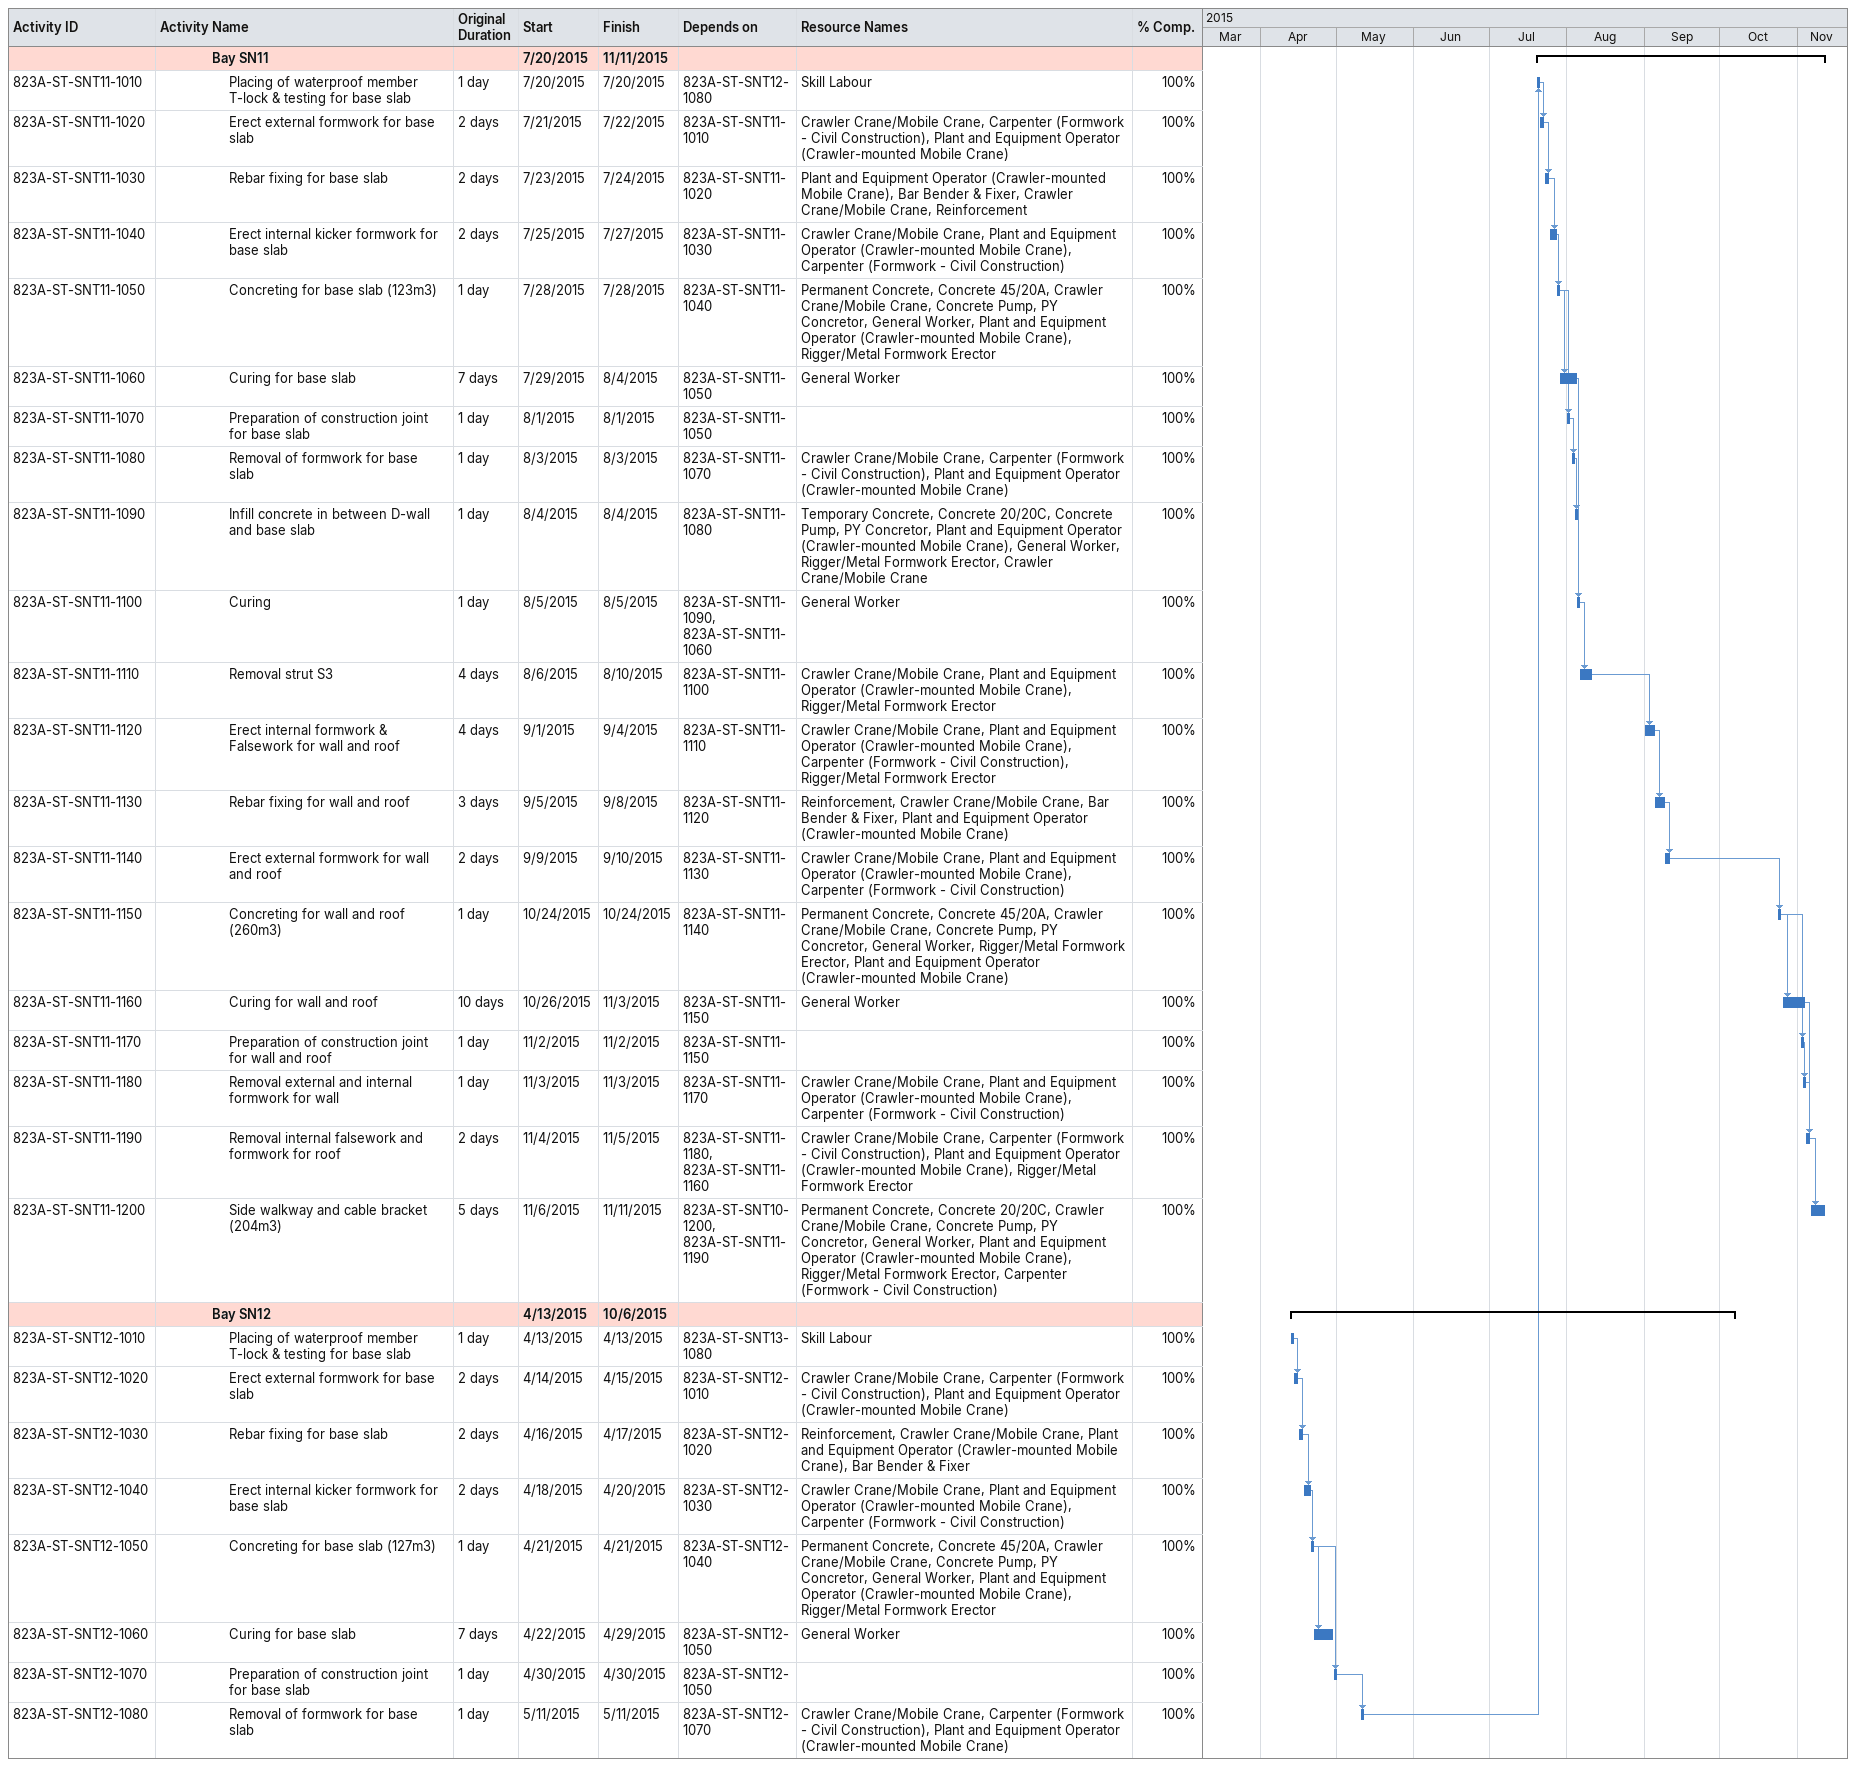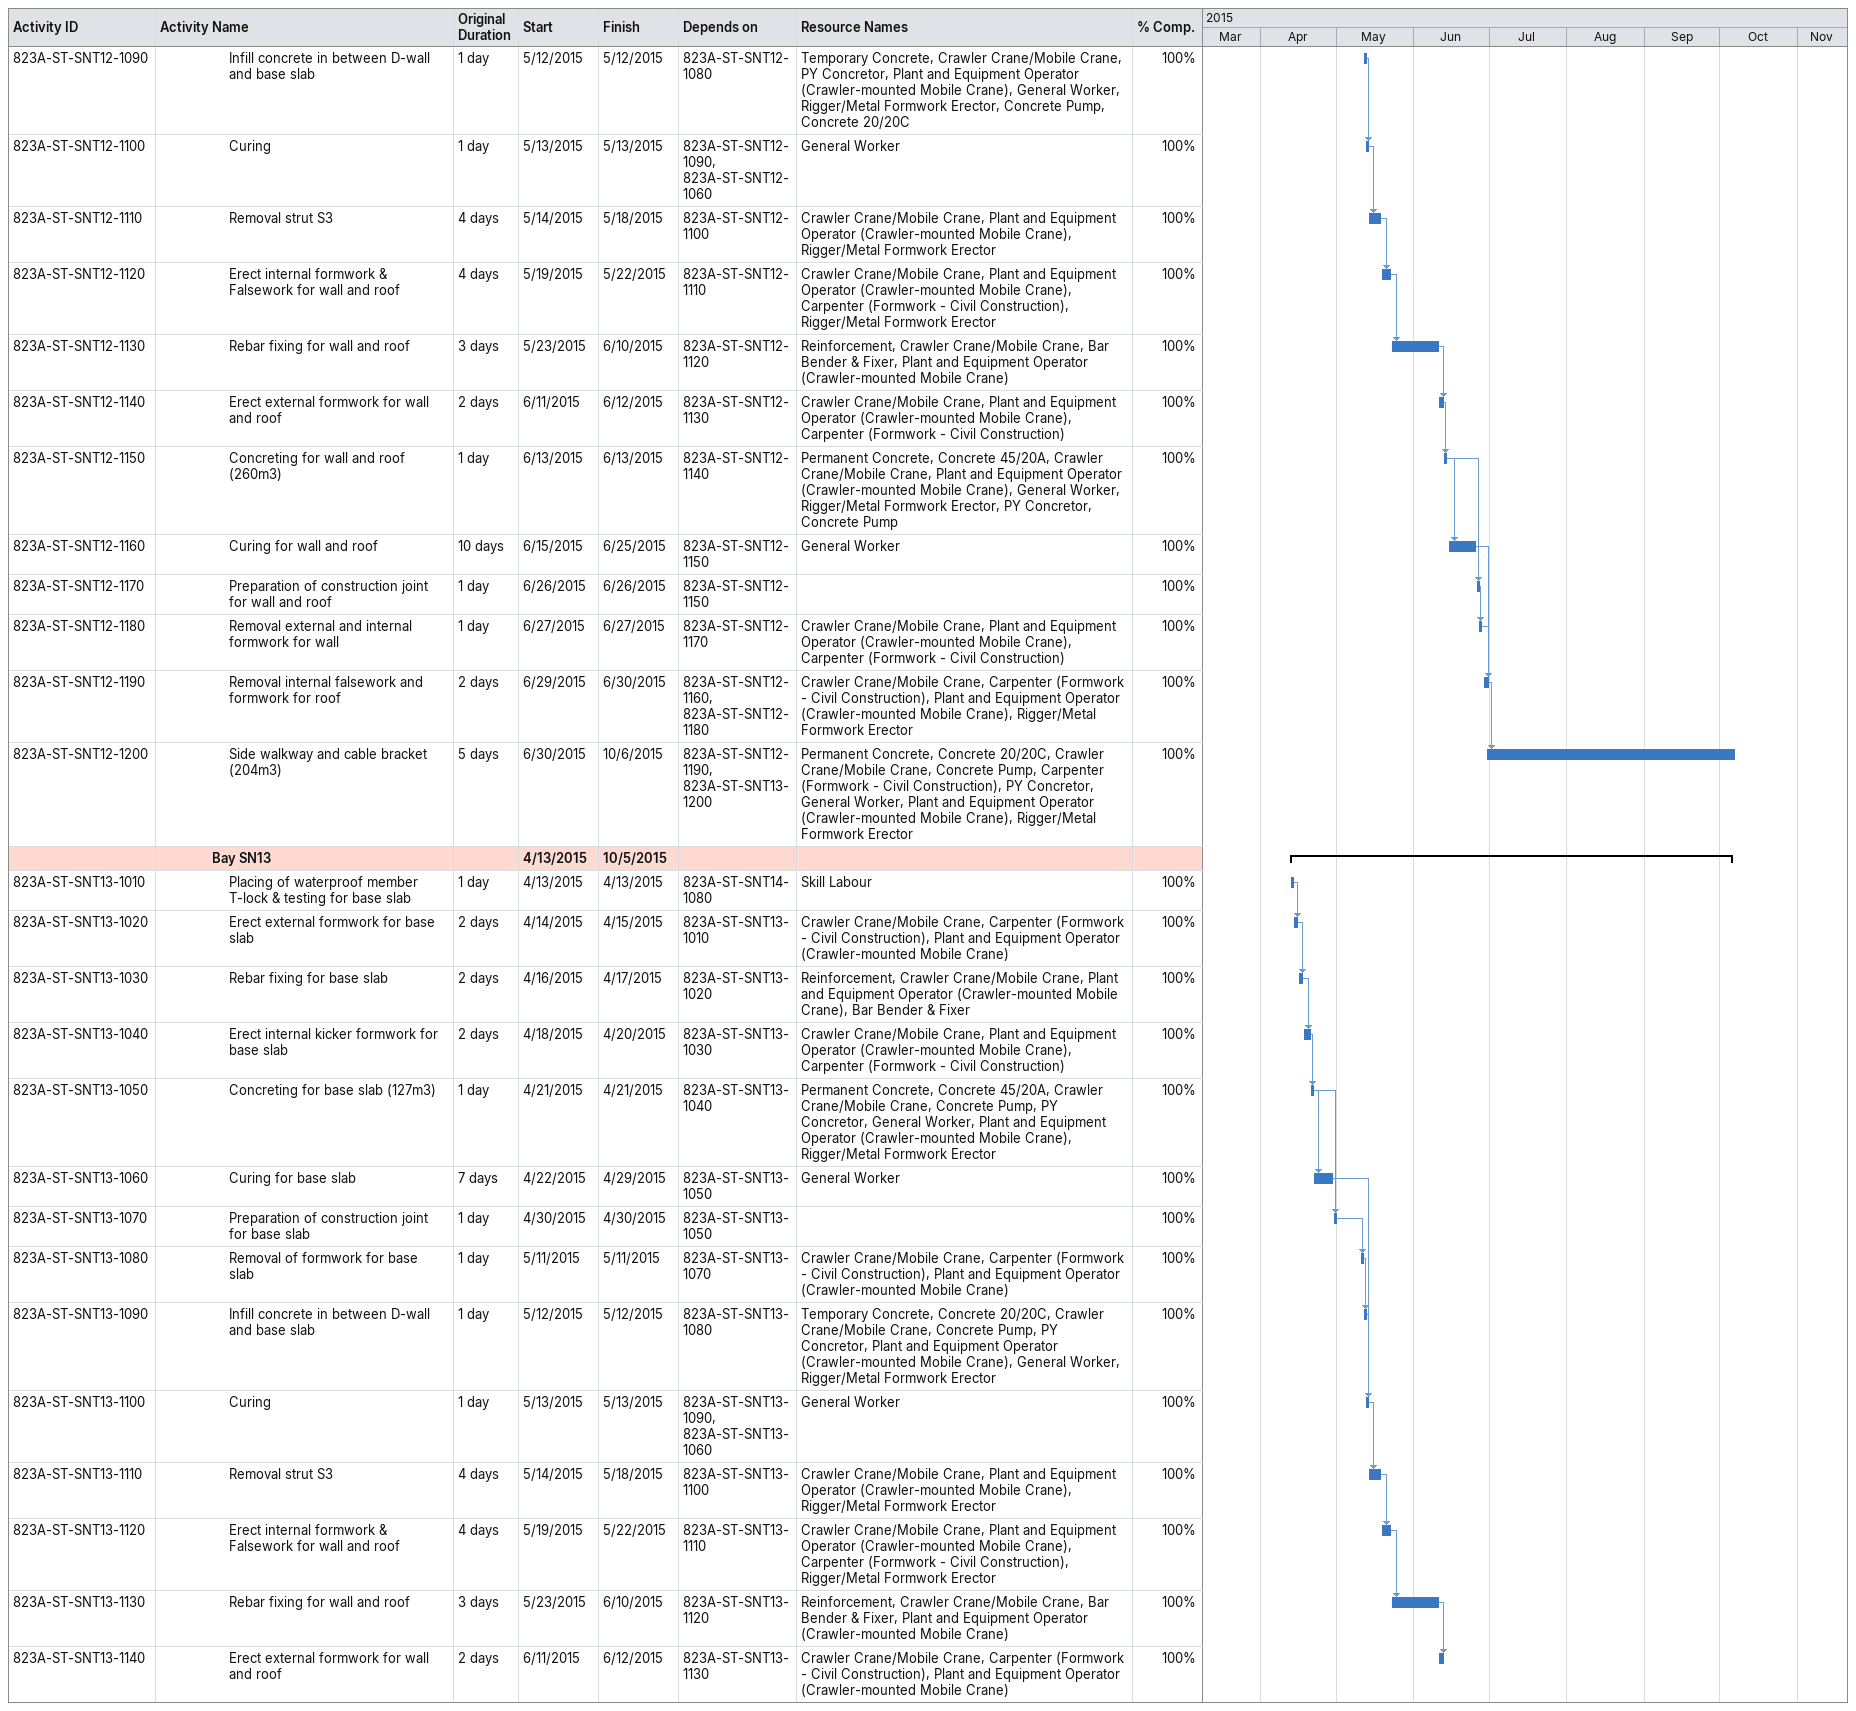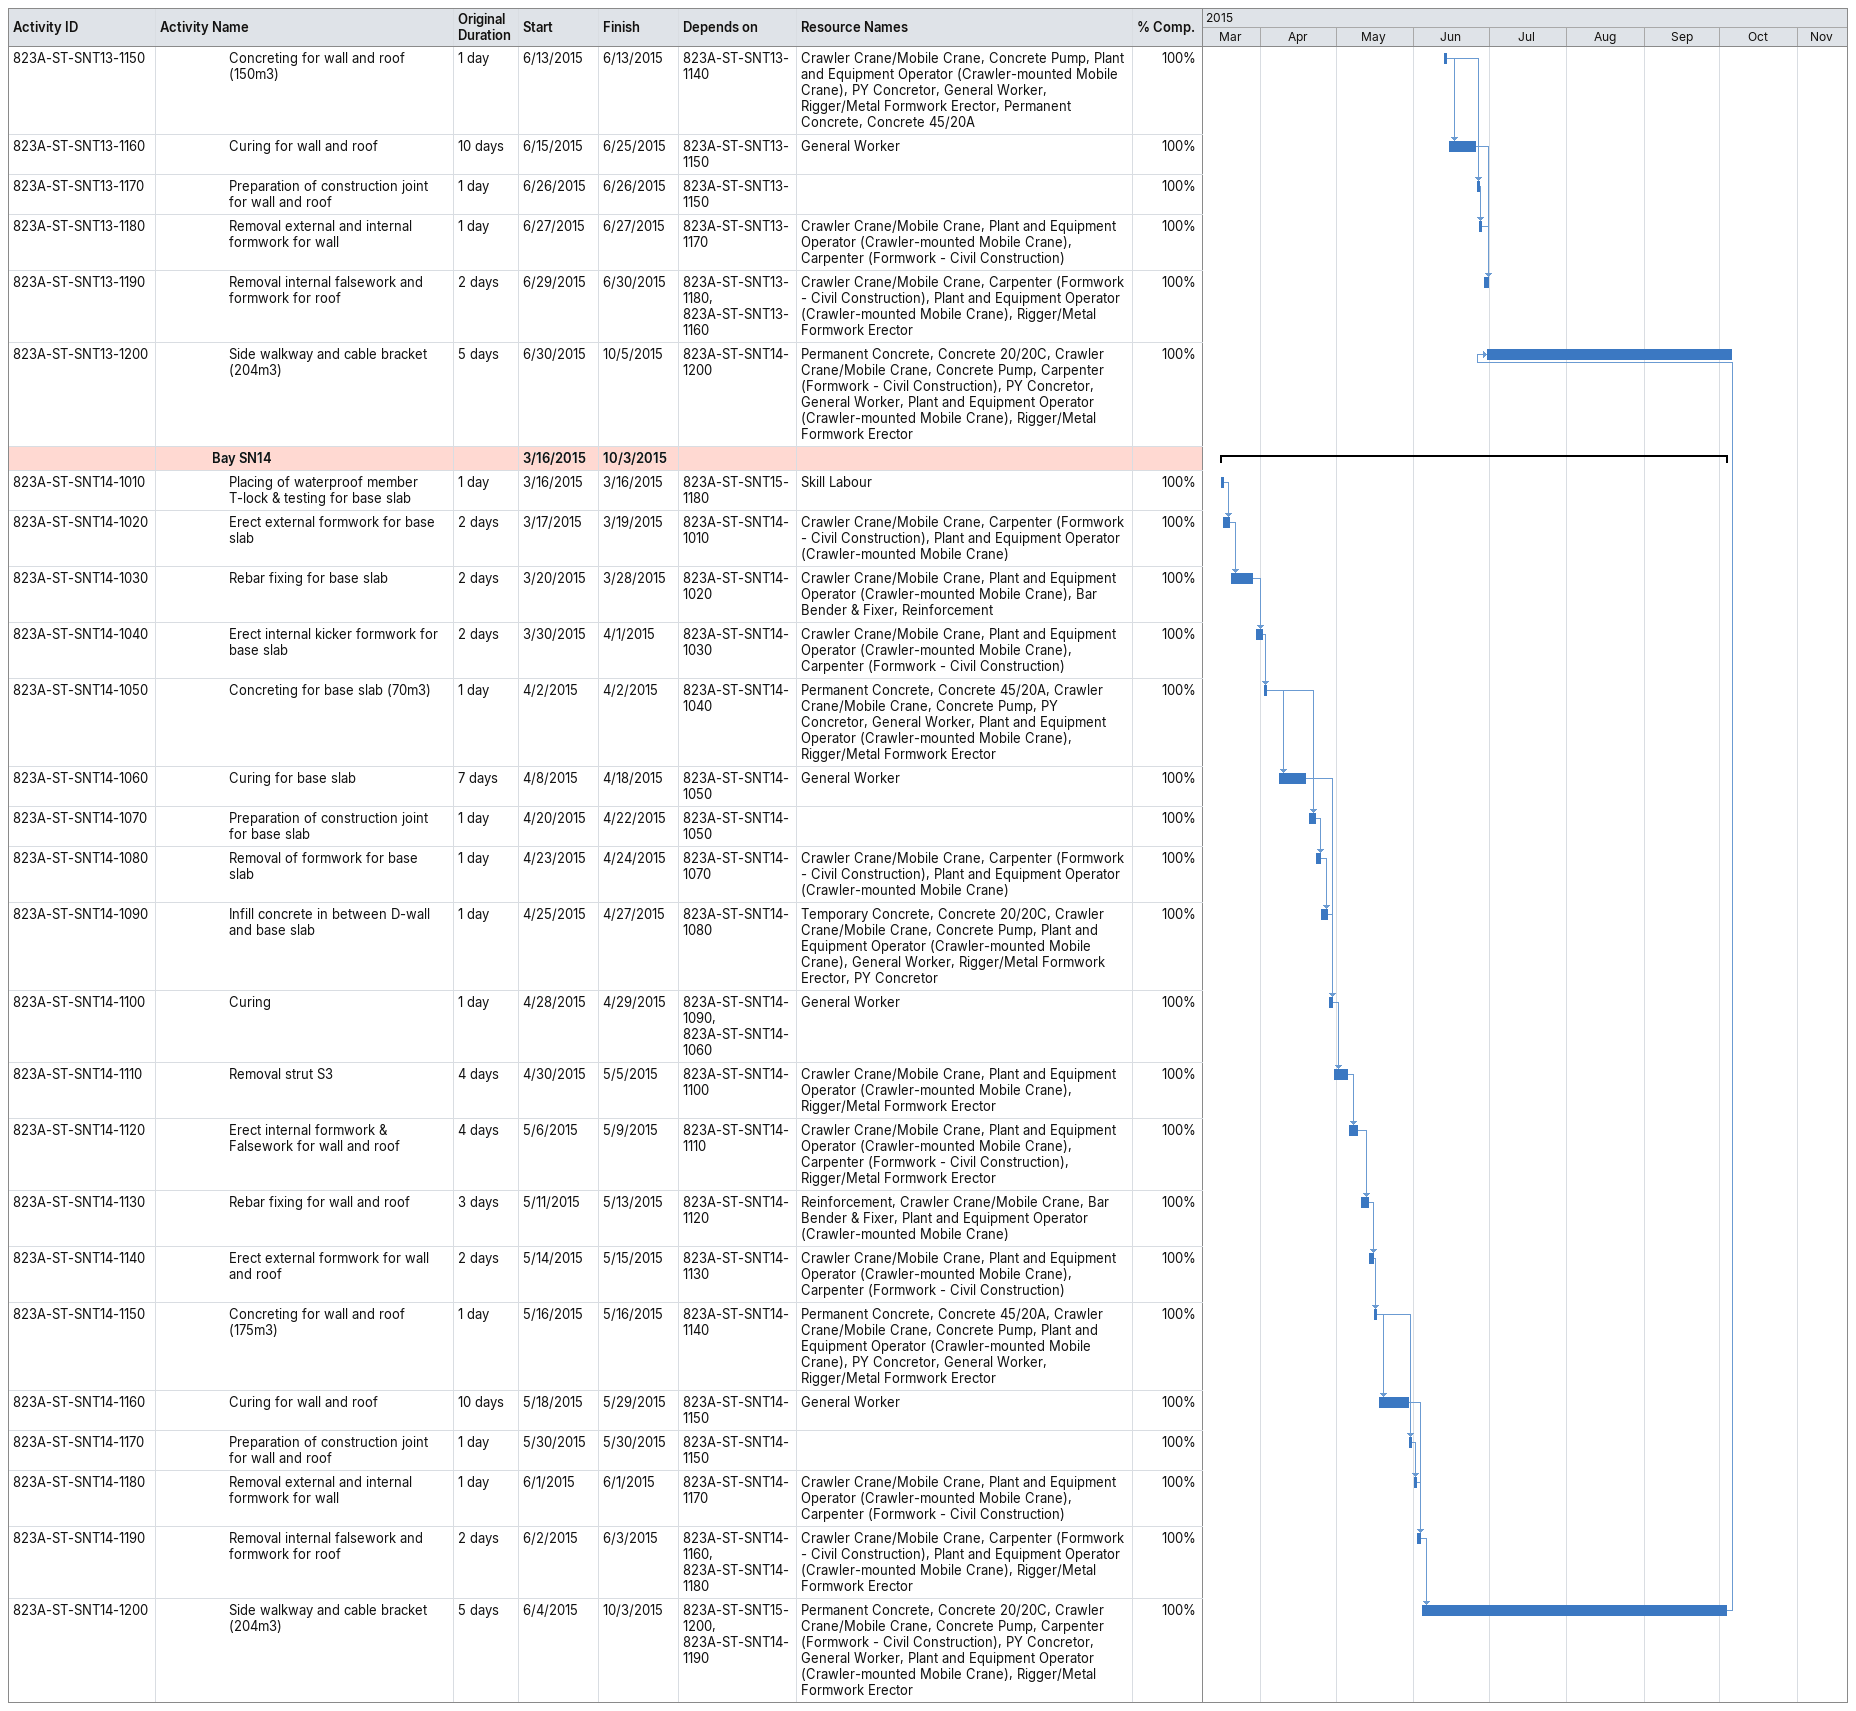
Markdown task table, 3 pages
| ID | Level | Task | Original duration | Start | Finish | Predecessors | Resources | % complete |
|---|---|---|---|---|---|---|---|---|
|  | 4 | **Bay SN11** |  | 2015-07-20 | 2015-11-11 |  |  |  |
| 823A-ST-SNT11-1010 | 5 | Placing of waterproof member T-lock & testing for base slab | 1d | 2015-07-20 | 2015-07-20 | 823A-ST-SNT12-1080 | Skill Labour | 100 |
| 823A-ST-SNT11-1020 | 5 | Erect external formwork for base slab | 2d | 2015-07-21 | 2015-07-22 | 823A-ST-SNT11-1010 | Crawler Crane/Mobile Crane, Carpenter (Formwork - Civil Construction), Plant and Equipment Operator (Crawler-mounted Mobile Crane) | 100 |
| 823A-ST-SNT11-1030 | 5 | Rebar fixing for base slab | 2d | 2015-07-23 | 2015-07-24 | 823A-ST-SNT11-1020 | Plant and Equipment Operator (Crawler-mounted Mobile Crane), Bar Bender & Fixer, Crawler Crane/Mobile Crane, Reinforcement | 100 |
| 823A-ST-SNT11-1040 | 5 | Erect internal kicker formwork for base slab | 2d | 2015-07-25 | 2015-07-27 | 823A-ST-SNT11-1030 | Crawler Crane/Mobile Crane, Plant and Equipment Operator (Crawler-mounted Mobile Crane), Carpenter (Formwork - Civil Construction) | 100 |
| 823A-ST-SNT11-1050 | 5 | Concreting for base slab (123m3) | 1d | 2015-07-28 | 2015-07-28 | 823A-ST-SNT11-1040 | Permanent Concrete, Concrete 45/20A, Crawler Crane/Mobile Crane, Concrete Pump, PY Concretor, General Worker, Plant and Equipment Operator (Crawler-mounted Mobile Crane), Rigger/Metal Formwork Erector | 100 |
| 823A-ST-SNT11-1060 | 5 | Curing for base slab | 7d | 2015-07-29 | 2015-08-04 | 823A-ST-SNT11-1050 | General Worker | 100 |
| 823A-ST-SNT11-1070 | 5 | Preparation of construction joint for base slab | 1d | 2015-08-01 | 2015-08-01 | 823A-ST-SNT11-1050 |  | 100 |
| 823A-ST-SNT11-1080 | 5 | Removal of formwork for base slab | 1d | 2015-08-03 | 2015-08-03 | 823A-ST-SNT11-1070 | Crawler Crane/Mobile Crane, Carpenter (Formwork - Civil Construction), Plant and Equipment Operator (Crawler-mounted Mobile Crane) | 100 |
| 823A-ST-SNT11-1090 | 5 | Infill concrete in between D-wall and base slab | 1d | 2015-08-04 | 2015-08-04 | 823A-ST-SNT11-1080 | Temporary Concrete, Concrete 20/20C, Concrete Pump, PY Concretor, Plant and Equipment Operator (Crawler-mounted Mobile Crane), General Worker, Rigger/Metal Formwork Erector, Crawler Crane/Mobile Crane | 100 |
| 823A-ST-SNT11-1100 | 5 | Curing | 1d | 2015-08-05 | 2015-08-05 | 823A-ST-SNT11-1090, 823A-ST-SNT11-1060 | General Worker | 100 |
| 823A-ST-SNT11-1110 | 5 | Removal strut S3 | 4d | 2015-08-06 | 2015-08-10 | 823A-ST-SNT11-1100 | Crawler Crane/Mobile Crane, Plant and Equipment Operator (Crawler-mounted Mobile Crane), Rigger/Metal Formwork Erector | 100 |
| 823A-ST-SNT11-1120 | 5 | Erect internal formwork & Falsework for wall and roof | 4d | 2015-09-01 | 2015-09-04 | 823A-ST-SNT11-1110 | Crawler Crane/Mobile Crane, Plant and Equipment Operator (Crawler-mounted Mobile Crane), Carpenter (Formwork - Civil Construction), Rigger/Metal Formwork Erector | 100 |
| 823A-ST-SNT11-1130 | 5 | Rebar fixing for wall and roof | 3d | 2015-09-05 | 2015-09-08 | 823A-ST-SNT11-1120 | Reinforcement, Crawler Crane/Mobile Crane, Bar Bender & Fixer, Plant and Equipment Operator (Crawler-mounted Mobile Crane) | 100 |
| 823A-ST-SNT11-1140 | 5 | Erect external formwork for wall and roof | 2d | 2015-09-09 | 2015-09-10 | 823A-ST-SNT11-1130 | Crawler Crane/Mobile Crane, Plant and Equipment Operator (Crawler-mounted Mobile Crane), Carpenter (Formwork - Civil Construction) | 100 |
| 823A-ST-SNT11-1150 | 5 | Concreting for wall and roof (260m3) | 1d | 2015-10-24 | 2015-10-24 | 823A-ST-SNT11-1140 | Permanent Concrete, Concrete 45/20A, Crawler Crane/Mobile Crane, Concrete Pump, PY Concretor, General Worker, Rigger/Metal Formwork Erector, Plant and Equipment Operator (Crawler-mounted Mobile Crane) | 100 |
| 823A-ST-SNT11-1160 | 5 | Curing for wall and roof | 10d | 2015-10-26 | 2015-11-03 | 823A-ST-SNT11-1150 | General Worker | 100 |
| 823A-ST-SNT11-1170 | 5 | Preparation of construction joint for wall and roof | 1d | 2015-11-02 | 2015-11-02 | 823A-ST-SNT11-1150 |  | 100 |
| 823A-ST-SNT11-1180 | 5 | Removal external and internal formwork for wall | 1d | 2015-11-03 | 2015-11-03 | 823A-ST-SNT11-1170 | Crawler Crane/Mobile Crane, Plant and Equipment Operator (Crawler-mounted Mobile Crane), Carpenter (Formwork - Civil Construction) | 100 |
| 823A-ST-SNT11-1190 | 5 | Removal internal falsework and formwork for roof | 2d | 2015-11-04 | 2015-11-05 | 823A-ST-SNT11-1180, 823A-ST-SNT11-1160 | Crawler Crane/Mobile Crane, Carpenter (Formwork - Civil Construction), Plant and Equipment Operator (Crawler-mounted Mobile Crane), Rigger/Metal Formwork Erector | 100 |
| 823A-ST-SNT11-1200 | 5 | Side walkway and cable bracket (204m3) | 5d | 2015-11-06 | 2015-11-11 | 823A-ST-SNT10-1200, 823A-ST-SNT11-1190 | Permanent Concrete, Concrete 20/20C, Crawler Crane/Mobile Crane, Concrete Pump, PY Concretor, General Worker, Plant and Equipment Operator (Crawler-mounted Mobile Crane), Rigger/Metal Formwork Erector, Carpenter (Formwork - Civil Construction) | 100 |
|  | 4 | **Bay SN12** |  | 2015-04-13 | 2015-10-06 |  |  |  |
| 823A-ST-SNT12-1010 | 5 | Placing of waterproof member T-lock & testing for base slab | 1d | 2015-04-13 | 2015-04-13 | 823A-ST-SNT13-1080 | Skill Labour | 100 |
| 823A-ST-SNT12-1020 | 5 | Erect external formwork for base slab | 2d | 2015-04-14 | 2015-04-15 | 823A-ST-SNT12-1010 | Crawler Crane/Mobile Crane, Carpenter (Formwork - Civil Construction), Plant and Equipment Operator (Crawler-mounted Mobile Crane) | 100 |
| 823A-ST-SNT12-1030 | 5 | Rebar fixing for base slab | 2d | 2015-04-16 | 2015-04-17 | 823A-ST-SNT12-1020 | Reinforcement, Crawler Crane/Mobile Crane, Plant and Equipment Operator (Crawler-mounted Mobile Crane), Bar Bender & Fixer | 100 |
| 823A-ST-SNT12-1040 | 5 | Erect internal kicker formwork for base slab | 2d | 2015-04-18 | 2015-04-20 | 823A-ST-SNT12-1030 | Crawler Crane/Mobile Crane, Plant and Equipment Operator (Crawler-mounted Mobile Crane), Carpenter (Formwork - Civil Construction) | 100 |
| 823A-ST-SNT12-1050 | 5 | Concreting for base slab (127m3) | 1d | 2015-04-21 | 2015-04-21 | 823A-ST-SNT12-1040 | Permanent Concrete, Concrete 45/20A, Crawler Crane/Mobile Crane, Concrete Pump, PY Concretor, General Worker, Plant and Equipment Operator (Crawler-mounted Mobile Crane), Rigger/Metal Formwork Erector | 100 |
| 823A-ST-SNT12-1060 | 5 | Curing for base slab | 7d | 2015-04-22 | 2015-04-29 | 823A-ST-SNT12-1050 | General Worker | 100 |
| 823A-ST-SNT12-1070 | 5 | Preparation of construction joint for base slab | 1d | 2015-04-30 | 2015-04-30 | 823A-ST-SNT12-1050 |  | 100 |
| 823A-ST-SNT12-1080 | 5 | Removal of formwork for base slab | 1d | 2015-05-11 | 2015-05-11 | 823A-ST-SNT12-1070 | Crawler Crane/Mobile Crane, Carpenter (Formwork - Civil Construction), Plant and Equipment Operator (Crawler-mounted Mobile Crane) | 100 |
| 823A-ST-SNT12-1090 | 5 | Infill concrete in between D-wall and base slab | 1d | 2015-05-12 | 2015-05-12 | 823A-ST-SNT12-1080 | Temporary Concrete, Crawler Crane/Mobile Crane, PY Concretor, Plant and Equipment Operator (Crawler-mounted Mobile Crane), General Worker, Rigger/Metal Formwork Erector, Concrete Pump, Concrete 20/20C | 100 |
| 823A-ST-SNT12-1100 | 5 | Curing | 1d | 2015-05-13 | 2015-05-13 | 823A-ST-SNT12-1090, 823A-ST-SNT12-1060 | General Worker | 100 |
| 823A-ST-SNT12-1110 | 5 | Removal strut S3 | 4d | 2015-05-14 | 2015-05-18 | 823A-ST-SNT12-1100 | Crawler Crane/Mobile Crane, Plant and Equipment Operator (Crawler-mounted Mobile Crane), Rigger/Metal Formwork Erector | 100 |
| 823A-ST-SNT12-1120 | 5 | Erect internal formwork & Falsework for wall and roof | 4d | 2015-05-19 | 2015-05-22 | 823A-ST-SNT12-1110 | Crawler Crane/Mobile Crane, Plant and Equipment Operator (Crawler-mounted Mobile Crane), Carpenter (Formwork - Civil Construction), Rigger/Metal Formwork Erector | 100 |
| 823A-ST-SNT12-1130 | 5 | Rebar fixing for wall and roof | 3d | 2015-05-23 | 2015-06-10 | 823A-ST-SNT12-1120 | Reinforcement, Crawler Crane/Mobile Crane, Bar Bender & Fixer, Plant and Equipment Operator (Crawler-mounted Mobile Crane) | 100 |
| 823A-ST-SNT12-1140 | 5 | Erect external formwork for wall and roof | 2d | 2015-06-11 | 2015-06-12 | 823A-ST-SNT12-1130 | Crawler Crane/Mobile Crane, Plant and Equipment Operator (Crawler-mounted Mobile Crane), Carpenter (Formwork - Civil Construction) | 100 |
| 823A-ST-SNT12-1150 | 5 | Concreting for wall and roof (260m3) | 1d | 2015-06-13 | 2015-06-13 | 823A-ST-SNT12-1140 | Permanent Concrete, Concrete 45/20A, Crawler Crane/Mobile Crane, Plant and Equipment Operator (Crawler-mounted Mobile Crane), General Worker, Rigger/Metal Formwork Erector, PY Concretor, Concrete Pump | 100 |
| 823A-ST-SNT12-1160 | 5 | Curing for wall and roof | 10d | 2015-06-15 | 2015-06-25 | 823A-ST-SNT12-1150 | General Worker | 100 |
| 823A-ST-SNT12-1170 | 5 | Preparation of construction joint for wall and roof | 1d | 2015-06-26 | 2015-06-26 | 823A-ST-SNT12-1150 |  | 100 |
| 823A-ST-SNT12-1180 | 5 | Removal external and internal formwork for wall | 1d | 2015-06-27 | 2015-06-27 | 823A-ST-SNT12-1170 | Crawler Crane/Mobile Crane, Plant and Equipment Operator (Crawler-mounted Mobile Crane), Carpenter (Formwork - Civil Construction) | 100 |
| 823A-ST-SNT12-1190 | 5 | Removal internal falsework and formwork for roof | 2d | 2015-06-29 | 2015-06-30 | 823A-ST-SNT12-1160, 823A-ST-SNT12-1180 | Crawler Crane/Mobile Crane, Carpenter (Formwork - Civil Construction), Plant and Equipment Operator (Crawler-mounted Mobile Crane), Rigger/Metal Formwork Erector | 100 |
| 823A-ST-SNT12-1200 | 5 | Side walkway and cable bracket (204m3) | 5d | 2015-06-30 | 2015-10-06 | 823A-ST-SNT12-1190, 823A-ST-SNT13-1200 | Permanent Concrete, Concrete 20/20C, Crawler Crane/Mobile Crane, Concrete Pump, Carpenter (Formwork - Civil Construction), PY Concretor, General Worker, Plant and Equipment Operator (Crawler-mounted Mobile Crane), Rigger/Metal Formwork Erector | 100 |
|  | 4 | **Bay SN13** |  | 2015-04-13 | 2015-10-05 |  |  |  |
| 823A-ST-SNT13-1010 | 5 | Placing of waterproof member T-lock & testing for base slab | 1d | 2015-04-13 | 2015-04-13 | 823A-ST-SNT14-1080 | Skill Labour | 100 |
| 823A-ST-SNT13-1020 | 5 | Erect external formwork for base slab | 2d | 2015-04-14 | 2015-04-15 | 823A-ST-SNT13-1010 | Crawler Crane/Mobile Crane, Carpenter (Formwork - Civil Construction), Plant and Equipment Operator (Crawler-mounted Mobile Crane) | 100 |
| 823A-ST-SNT13-1030 | 5 | Rebar fixing for base slab | 2d | 2015-04-16 | 2015-04-17 | 823A-ST-SNT13-1020 | Reinforcement, Crawler Crane/Mobile Crane, Plant and Equipment Operator (Crawler-mounted Mobile Crane), Bar Bender & Fixer | 100 |
| 823A-ST-SNT13-1040 | 5 | Erect internal kicker formwork for base slab | 2d | 2015-04-18 | 2015-04-20 | 823A-ST-SNT13-1030 | Crawler Crane/Mobile Crane, Plant and Equipment Operator (Crawler-mounted Mobile Crane), Carpenter (Formwork - Civil Construction) | 100 |
| 823A-ST-SNT13-1050 | 5 | Concreting for base slab (127m3) | 1d | 2015-04-21 | 2015-04-21 | 823A-ST-SNT13-1040 | Permanent Concrete, Concrete 45/20A, Crawler Crane/Mobile Crane, Concrete Pump, PY Concretor, General Worker, Plant and Equipment Operator (Crawler-mounted Mobile Crane), Rigger/Metal Formwork Erector | 100 |
| 823A-ST-SNT13-1060 | 5 | Curing for base slab | 7d | 2015-04-22 | 2015-04-29 | 823A-ST-SNT13-1050 | General Worker | 100 |
| 823A-ST-SNT13-1070 | 5 | Preparation of construction joint for base slab | 1d | 2015-04-30 | 2015-04-30 | 823A-ST-SNT13-1050 |  | 100 |
| 823A-ST-SNT13-1080 | 5 | Removal of formwork for base slab | 1d | 2015-05-11 | 2015-05-11 | 823A-ST-SNT13-1070 | Crawler Crane/Mobile Crane, Carpenter (Formwork - Civil Construction), Plant and Equipment Operator (Crawler-mounted Mobile Crane) | 100 |
| 823A-ST-SNT13-1090 | 5 | Infill concrete in between D-wall and base slab | 1d | 2015-05-12 | 2015-05-12 | 823A-ST-SNT13-1080 | Temporary Concrete, Concrete 20/20C, Crawler Crane/Mobile Crane, Concrete Pump, PY Concretor, Plant and Equipment Operator (Crawler-mounted Mobile Crane), General Worker, Rigger/Metal Formwork Erector | 100 |
| 823A-ST-SNT13-1100 | 5 | Curing | 1d | 2015-05-13 | 2015-05-13 | 823A-ST-SNT13-1090, 823A-ST-SNT13-1060 | General Worker | 100 |
| 823A-ST-SNT13-1110 | 5 | Removal strut S3 | 4d | 2015-05-14 | 2015-05-18 | 823A-ST-SNT13-1100 | Crawler Crane/Mobile Crane, Plant and Equipment Operator (Crawler-mounted Mobile Crane), Rigger/Metal Formwork Erector | 100 |
| 823A-ST-SNT13-1120 | 5 | Erect internal formwork & Falsework for wall and roof | 4d | 2015-05-19 | 2015-05-22 | 823A-ST-SNT13-1110 | Crawler Crane/Mobile Crane, Plant and Equipment Operator (Crawler-mounted Mobile Crane), Carpenter (Formwork - Civil Construction), Rigger/Metal Formwork Erector | 100 |
| 823A-ST-SNT13-1130 | 5 | Rebar fixing for wall and roof | 3d | 2015-05-23 | 2015-06-10 | 823A-ST-SNT13-1120 | Reinforcement, Crawler Crane/Mobile Crane, Bar Bender & Fixer, Plant and Equipment Operator (Crawler-mounted Mobile Crane) | 100 |
| 823A-ST-SNT13-1140 | 5 | Erect external formwork for wall and roof | 2d | 2015-06-11 | 2015-06-12 | 823A-ST-SNT13-1130 | Crawler Crane/Mobile Crane, Carpenter (Formwork - Civil Construction), Plant and Equipment Operator (Crawler-mounted Mobile Crane) | 100 |
| 823A-ST-SNT13-1150 | 5 | Concreting for wall and roof (150m3) | 1d | 2015-06-13 | 2015-06-13 | 823A-ST-SNT13-1140 | Crawler Crane/Mobile Crane, Concrete Pump, Plant and Equipment Operator (Crawler-mounted Mobile Crane), PY Concretor, General Worker, Rigger/Metal Formwork Erector, Permanent Concrete, Concrete 45/20A | 100 |
| 823A-ST-SNT13-1160 | 5 | Curing for wall and roof | 10d | 2015-06-15 | 2015-06-25 | 823A-ST-SNT13-1150 | General Worker | 100 |
| 823A-ST-SNT13-1170 | 5 | Preparation of construction joint for wall and roof | 1d | 2015-06-26 | 2015-06-26 | 823A-ST-SNT13-1150 |  | 100 |
| 823A-ST-SNT13-1180 | 5 | Removal external and internal formwork for wall | 1d | 2015-06-27 | 2015-06-27 | 823A-ST-SNT13-1170 | Crawler Crane/Mobile Crane, Plant and Equipment Operator (Crawler-mounted Mobile Crane), Carpenter (Formwork - Civil Construction) | 100 |
| 823A-ST-SNT13-1190 | 5 | Removal internal falsework and formwork for roof | 2d | 2015-06-29 | 2015-06-30 | 823A-ST-SNT13-1180, 823A-ST-SNT13-1160 | Crawler Crane/Mobile Crane, Carpenter (Formwork - Civil Construction), Plant and Equipment Operator (Crawler-mounted Mobile Crane), Rigger/Metal Formwork Erector | 100 |
| 823A-ST-SNT13-1200 | 5 | Side walkway and cable bracket (204m3) | 5d | 2015-06-30 | 2015-10-05 | 823A-ST-SNT14-1200 | Permanent Concrete, Concrete 20/20C, Crawler Crane/Mobile Crane, Concrete Pump, Carpenter (Formwork - Civil Construction), PY Concretor, General Worker, Plant and Equipment Operator (Crawler-mounted Mobile Crane), Rigger/Metal Formwork Erector | 100 |
|  | 4 | **Bay SN14** |  | 2015-03-16 | 2015-10-03 |  |  |  |
| 823A-ST-SNT14-1010 | 5 | Placing of waterproof member T-lock & testing for base slab | 1d | 2015-03-16 | 2015-03-16 | 823A-ST-SNT15-1180 | Skill Labour | 100 |
| 823A-ST-SNT14-1020 | 5 | Erect external formwork for base slab | 2d | 2015-03-17 | 2015-03-19 | 823A-ST-SNT14-1010 | Crawler Crane/Mobile Crane, Carpenter (Formwork - Civil Construction), Plant and Equipment Operator (Crawler-mounted Mobile Crane) | 100 |
| 823A-ST-SNT14-1030 | 5 | Rebar fixing for base slab | 2d | 2015-03-20 | 2015-03-28 | 823A-ST-SNT14-1020 | Crawler Crane/Mobile Crane, Plant and Equipment Operator (Crawler-mounted Mobile Crane), Bar Bender & Fixer, Reinforcement | 100 |
| 823A-ST-SNT14-1040 | 5 | Erect internal kicker formwork for base slab | 2d | 2015-03-30 | 2015-04-01 | 823A-ST-SNT14-1030 | Crawler Crane/Mobile Crane, Plant and Equipment Operator (Crawler-mounted Mobile Crane), Carpenter (Formwork - Civil Construction) | 100 |
| 823A-ST-SNT14-1050 | 5 | Concreting for base slab (70m3) | 1d | 2015-04-02 | 2015-04-02 | 823A-ST-SNT14-1040 | Permanent Concrete, Concrete 45/20A, Crawler Crane/Mobile Crane, Concrete Pump, PY Concretor, General Worker, Plant and Equipment Operator (Crawler-mounted Mobile Crane), Rigger/Metal Formwork Erector | 100 |
| 823A-ST-SNT14-1060 | 5 | Curing for base slab | 7d | 2015-04-08 | 2015-04-18 | 823A-ST-SNT14-1050 | General Worker | 100 |
| 823A-ST-SNT14-1070 | 5 | Preparation of construction joint for base slab | 1d | 2015-04-20 | 2015-04-22 | 823A-ST-SNT14-1050 |  | 100 |
| 823A-ST-SNT14-1080 | 5 | Removal of formwork for base slab | 1d | 2015-04-23 | 2015-04-24 | 823A-ST-SNT14-1070 | Crawler Crane/Mobile Crane, Carpenter (Formwork - Civil Construction), Plant and Equipment Operator (Crawler-mounted Mobile Crane) | 100 |
| 823A-ST-SNT14-1090 | 5 | Infill concrete in between D-wall and base slab | 1d | 2015-04-25 | 2015-04-27 | 823A-ST-SNT14-1080 | Temporary Concrete, Concrete 20/20C, Crawler Crane/Mobile Crane, Concrete Pump, Plant and Equipment Operator (Crawler-mounted Mobile Crane), General Worker, Rigger/Metal Formwork Erector, PY Concretor | 100 |
| 823A-ST-SNT14-1100 | 5 | Curing | 1d | 2015-04-28 | 2015-04-29 | 823A-ST-SNT14-1090, 823A-ST-SNT14-1060 | General Worker | 100 |
| 823A-ST-SNT14-1110 | 5 | Removal strut S3 | 4d | 2015-04-30 | 2015-05-05 | 823A-ST-SNT14-1100 | Crawler Crane/Mobile Crane, Plant and Equipment Operator (Crawler-mounted Mobile Crane), Rigger/Metal Formwork Erector | 100 |
| 823A-ST-SNT14-1120 | 5 | Erect internal formwork & Falsework for wall and roof | 4d | 2015-05-06 | 2015-05-09 | 823A-ST-SNT14-1110 | Crawler Crane/Mobile Crane, Plant and Equipment Operator (Crawler-mounted Mobile Crane), Carpenter (Formwork - Civil Construction), Rigger/Metal Formwork Erector | 100 |
| 823A-ST-SNT14-1130 | 5 | Rebar fixing for wall and roof | 3d | 2015-05-11 | 2015-05-13 | 823A-ST-SNT14-1120 | Reinforcement, Crawler Crane/Mobile Crane, Bar Bender & Fixer, Plant and Equipment Operator (Crawler-mounted Mobile Crane) | 100 |
| 823A-ST-SNT14-1140 | 5 | Erect external formwork for wall and roof | 2d | 2015-05-14 | 2015-05-15 | 823A-ST-SNT14-1130 | Crawler Crane/Mobile Crane, Plant and Equipment Operator (Crawler-mounted Mobile Crane), Carpenter (Formwork - Civil Construction) | 100 |
| 823A-ST-SNT14-1150 | 5 | Concreting for wall and roof (175m3) | 1d | 2015-05-16 | 2015-05-16 | 823A-ST-SNT14-1140 | Permanent Concrete, Concrete 45/20A, Crawler Crane/Mobile Crane, Concrete Pump, Plant and Equipment Operator (Crawler-mounted Mobile Crane), PY Concretor, General Worker, Rigger/Metal Formwork Erector | 100 |
| 823A-ST-SNT14-1160 | 5 | Curing for wall and roof | 10d | 2015-05-18 | 2015-05-29 | 823A-ST-SNT14-1150 | General Worker | 100 |
| 823A-ST-SNT14-1170 | 5 | Preparation of construction joint for wall and roof | 1d | 2015-05-30 | 2015-05-30 | 823A-ST-SNT14-1150 |  | 100 |
| 823A-ST-SNT14-1180 | 5 | Removal external and internal formwork for wall | 1d | 2015-06-01 | 2015-06-01 | 823A-ST-SNT14-1170 | Crawler Crane/Mobile Crane, Plant and Equipment Operator (Crawler-mounted Mobile Crane), Carpenter (Formwork - Civil Construction) | 100 |
| 823A-ST-SNT14-1190 | 5 | Removal internal falsework and formwork for roof | 2d | 2015-06-02 | 2015-06-03 | 823A-ST-SNT14-1160, 823A-ST-SNT14-1180 | Crawler Crane/Mobile Crane, Carpenter (Formwork - Civil Construction), Plant and Equipment Operator (Crawler-mounted Mobile Crane), Rigger/Metal Formwork Erector | 100 |
| 823A-ST-SNT14-1200 | 5 | Side walkway and cable bracket (204m3) | 5d | 2015-06-04 | 2015-10-03 | 823A-ST-SNT15-1200, 823A-ST-SNT14-1190 | Permanent Concrete, Concrete 20/20C, Crawler Crane/Mobile Crane, Concrete Pump, Carpenter (Formwork - Civil Construction), PY Concretor, General Worker, Plant and Equipment Operator (Crawler-mounted Mobile Crane), Rigger/Metal Formwork Erector | 100 |
